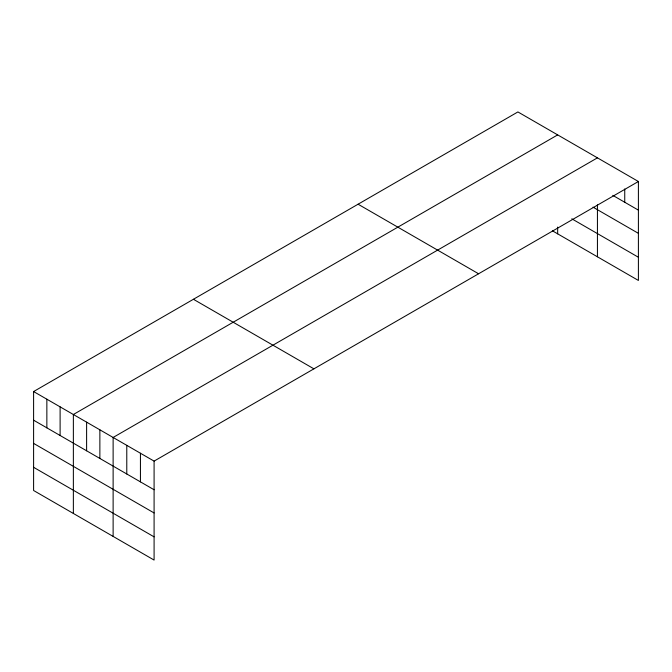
<?xml version="1.0" encoding="UTF-8"?>
<svg xmlns="http://www.w3.org/2000/svg" width="672" height="672" viewBox="0 0 672 672"><rect width="100%" height="100%" fill="white"/><g stroke="black" fill="none" stroke-linecap="round" stroke-linejoin="round"><path stroke-width="1.01" d="M33.6 391.549L154.09 461.118L154.09 560.062L33.6 490.501L33.6 391.549L517.91 111.938L638.4 181.499L638.4 280.451L552.367 230.782M557.668 134.896L73.366 414.506L73.366 513.458M597.433 157.853L113.123 437.464L113.123 536.416M154.09 461.118L638.4 181.499M612.797 195.359L638.4 210.143M593.015 207.144L638.4 233.344M571.805 218.803L638.4 257.25M358.084 204.212L478.582 273.773M193.418 299.275L313.916 368.844M33.6 420.193L154.09 489.754M33.6 443.394L154.09 512.954M33.6 467.3L154.09 536.861M624.742 188.958L624.742 202.255M597.433 204.859L597.433 256.796M557.668 227.077L557.668 233.839M140.44 453.23L140.44 481.866M126.781 445.343L126.781 473.987M99.868 429.811L99.868 458.447M86.612 422.159L86.612 450.794M60.11 406.854L60.11 435.49M46.855 399.202L46.855 427.846"/></g></svg>
